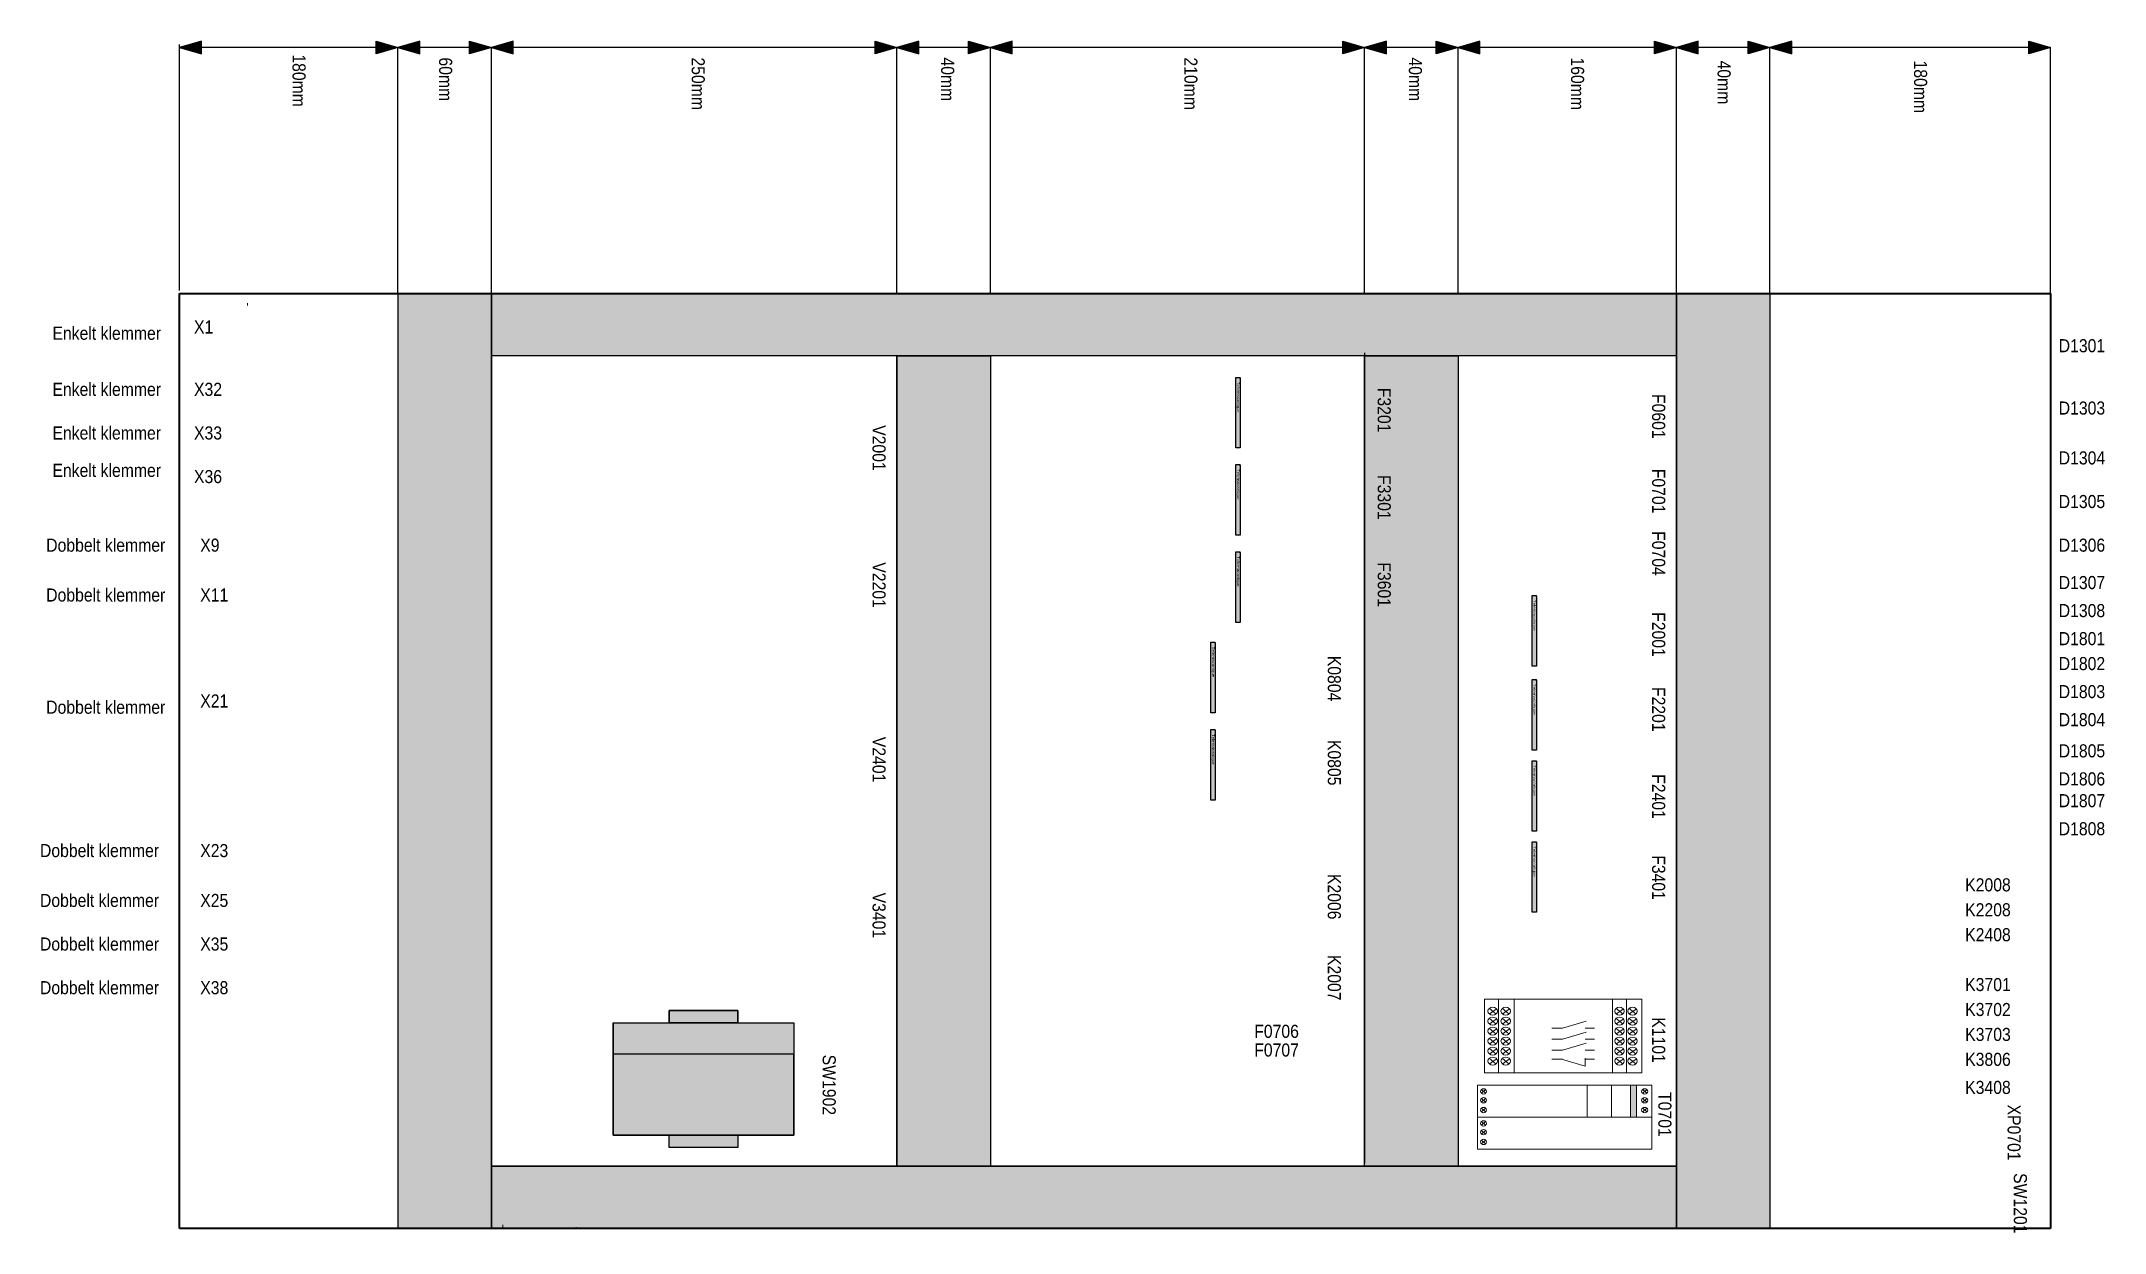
# Model space of a CAD drawing. Header units: millimetres. Extents: x 53 to 384, y 48 to 239.
import ezdxf
from ezdxf.enums import TextEntityAlignment as Align

# ---------------------------------------------------------------- set-up
doc = ezdxf.new("R2010")
doc.units = ezdxf.units.MM
doc.layers.get('0').update_dxf_attribs({"linetype": 'CONTINUOUS'})
doc.styles.add('Caddy_Vectorfont1p', font='Caddy_Vectorfont1p')

msp = doc.modelspace()

# ---------------------------------------------------------------- hatches: boundary and pattern name
for color, points in [(256, [(78.68, 239.18), (75.18, 238.18), (78.68, 237.18)]), (256, [(106.68, 239.18), (110.18, 238.18), (106.68, 237.18)]), (256, [(113.68, 239.18), (110.18, 238.18), (113.68, 237.18)]), (256, [(121.68, 239.18), (125.18, 238.18), (121.68, 237.18)]), (256, [(128.68, 239.18), (125.18, 238.18), (128.68, 237.18)]), (256, [(186.68, 239.18), (190.18, 238.18), (186.68, 237.18)]), (256, [(193.68, 239.18), (190.18, 238.18), (193.68, 237.18)]), (256, [(201.68, 239.18), (205.18, 238.18), (201.68, 237.18)]), (256, [(208.68, 239.18), (205.18, 238.18), (208.68, 237.18)]), (256, [(261.68, 239.18), (265.18, 238.18), (261.68, 237.18)]), (256, [(268.68, 239.18), (265.18, 238.18), (268.68, 237.18)]), (256, [(276.68, 239.18), (280.18, 238.18), (276.68, 237.18)]), (256, [(283.68, 239.18), (280.18, 238.18), (283.68, 237.18)]), (256, [(311.68, 239.18), (315.18, 238.18), (311.68, 237.18)]), (256, [(318.68, 239.18), (315.18, 238.18), (318.68, 237.18)]), (256, [(326.68, 239.18), (330.18, 238.18), (326.68, 237.18)]), (256, [(333.68, 239.18), (330.18, 238.18), (333.68, 237.18)]), (256, [(371.68, 239.18), (375.18, 238.18), (371.68, 237.18)]), (9, [(125.18, 58.68), (125.18, 188.68), (125.18, 198.68), (120.18, 198.68), (110.18, 198.68), (110.18, 48.68), (125.18, 48.68)]), (9, [(150.18, 198.68), (300.18, 198.68), (315.18, 198.68), (315.18, 188.68), (280.18, 188.68), (265.18, 188.68), (205.18, 188.68), (190.18, 188.68), (125.18, 188.68), (125.18, 198.68)]), (9, [(330.18, 48.68), (330.18, 198.68), (315.18, 198.68), (315.18, 48.68)]), (9, [(205.18, 58.68), (205.18, 152.28), (205.18, 167.28), (205.18, 169.48), (205.18, 184.48), (205.18, 188.68), (190.18, 188.68), (190.18, 58.68)]), (9, [(265.18, 58.68), (265.18, 152.28), (265.18, 152.28), (265.18, 167.28), (265.18, 167.28), (265.18, 169.48), (265.18, 184.48), (265.18, 188.68), (280.18, 188.68), (280.18, 58.68)]), (5, [(244.55, 185.25), (244.55, 173.93), (245.24, 173.93), (245.24, 185.16), (245.24, 185.25)]), (5, [(244.55, 171.25), (244.55, 159.93), (245.24, 159.93), (245.24, 171.16), (245.24, 171.25)]), (5, [(244.55, 157.25), (244.55, 145.93), (245.24, 145.93), (245.24, 157.16), (245.24, 157.25)]), (5, [(292.05, 150.25), (292.05, 138.93), (292.74, 138.93), (292.74, 150.16), (292.74, 150.25)]), (5, [(240.55, 142.75), (240.55, 131.43), (241.24, 131.43), (241.24, 142.66), (241.24, 142.75)]), (5, [(292.05, 136.75), (292.05, 125.43), (292.74, 125.43), (292.74, 136.66), (292.74, 136.75)]), (5, [(240.55, 128.75), (240.55, 117.43), (241.24, 117.43), (241.24, 128.66), (241.24, 128.75)]), (5, [(292.05, 123.75), (292.05, 112.43), (292.74, 112.43), (292.74, 123.66), (292.74, 123.75)]), (5, [(292.05, 110.75), (292.05, 99.43), (292.74, 99.43), (292.74, 110.66), (292.74, 110.75)]), (256, [(164.68, 83.68), (153.68, 83.68), (153.68, 81.68), (164.68, 81.68)]), (5, [(173.68, 81.68), (144.68, 81.68), (144.68, 76.68), (173.68, 76.68)]), (256, [(173.68, 76.68), (144.68, 76.68), (144.68, 63.68), (173.68, 63.68)]), (256, [(307.83, 71.69), (307.83, 66.56), (308.8, 66.56), (308.8, 71.69)]), (256, [(164.68, 61.68), (153.68, 61.68), (153.68, 63.68), (164.68, 63.68)]), (9, [(280.18, 58.68), (315.18, 58.68), (315.18, 48.68), (138.78, 48.68), (126.98, 48.68), (125.18, 48.68), (125.18, 58.68), (190.18, 58.68), (205.18, 58.68), (265.18, 58.68)])]:
    msp.add_hatch(color=color).paths.add_polyline_path(points, flags=0)

# ---------------------------------------------------------------- linework, layer by layer
at = {"linetype": 'CONTINUOUS', "lineweight": 25}
for p, q in [((78.68, 239.18), (75.18, 238.18)), ((75.18, 199.18), (75.18, 238.68)), ((78.68, 237.18), (78.68, 239.18)), ((106.68, 237.18), (106.68, 239.18)), ((106.68, 239.18), (110.18, 238.18)), ((113.68, 239.18), (110.18, 238.18)), ((113.68, 237.18), (113.68, 239.18)), ((121.68, 237.18), (121.68, 239.18)), ((121.68, 239.18), (125.18, 238.18)), ((128.68, 239.18), (125.18, 238.18)), ((128.68, 237.18), (128.68, 239.18)), ((186.68, 237.18), (186.68, 239.18)), ((186.68, 239.18), (190.18, 238.18)), ((193.68, 239.18), (190.18, 238.18)), ((193.68, 237.18), (193.68, 239.18)), ((201.68, 237.18), (201.68, 239.18)), ((201.68, 239.18), (205.18, 238.18)), ((208.68, 239.18), (205.18, 238.18)), ((208.68, 237.18), (208.68, 239.18)), ((261.68, 237.18), (261.68, 239.18)), ((261.68, 239.18), (265.18, 238.18)), ((268.68, 239.18), (265.18, 238.18)), ((268.68, 237.18), (268.68, 239.18)), ((276.68, 237.18), (276.68, 239.18)), ((276.68, 239.18), (280.18, 238.18)), ((283.68, 239.18), (280.18, 238.18)), ((283.68, 237.18), (283.68, 239.18)), ((311.68, 237.18), (311.68, 239.18)), ((311.68, 239.18), (315.18, 238.18)), ((318.68, 239.18), (315.18, 238.18)), ((318.68, 237.18), (318.68, 239.18)), ((326.68, 237.18), (326.68, 239.18)), ((326.68, 239.18), (330.18, 238.18)), ((333.68, 239.18), (330.18, 238.18)), ((333.68, 237.18), (333.68, 239.18)), ((371.68, 237.18), (371.68, 239.18)), ((371.68, 239.18), (375.18, 238.18)), ((75.18, 238.18), (78.68, 237.18)), ((106.68, 238.18), (78.68, 238.18)), ((110.18, 238.18), (106.68, 237.18)), ((110.18, 198.68), (110.18, 238.18)), ((110.18, 238.18), (113.68, 237.18)), ((121.68, 238.18), (112.68, 238.18)), ((125.18, 238.18), (121.68, 237.18)), ((125.18, 198.68), (125.18, 238.18)), ((125.18, 238.18), (128.68, 237.18)), ((186.68, 238.18), (128.68, 238.18)), ((190.18, 238.18), (186.68, 237.18)), ((190.18, 198.68), (190.18, 238.18)), ((190.18, 238.18), (193.68, 237.18)), ((201.68, 238.18), (193.68, 238.18)), ((205.18, 238.18), (201.68, 237.18)), ((205.18, 198.68), (205.18, 238.18)), ((205.18, 238.18), (208.68, 237.18)), ((261.68, 238.18), (208.68, 238.18)), ((265.18, 238.18), (261.68, 237.18)), ((265.18, 198.68), (265.18, 238.18)), ((265.18, 238.18), (268.68, 237.18)), ((276.68, 238.18), (268.68, 238.18)), ((280.18, 238.18), (276.68, 237.18)), ((280.18, 198.68), (280.18, 238.18)), ((280.18, 238.18), (283.68, 237.18)), ((311.68, 238.18), (283.68, 238.18)), ((315.18, 238.18), (311.68, 237.18)), ((315.18, 198.68), (315.18, 238.18)), ((315.18, 238.18), (318.68, 237.18)), ((326.68, 238.18), (318.68, 238.18)), ((330.18, 238.18), (326.68, 237.18)), ((330.18, 198.68), (330.18, 238.18)), ((330.18, 238.18), (333.68, 237.18)), ((371.68, 238.18), (333.68, 238.18)), ((375.18, 238.18), (371.68, 237.18)), ((375.18, 198.68), (375.18, 238.18)), ((110.18, 198.68), (110.18, 48.68)), ((125.18, 198.68), (110.18, 198.68)), ((110.18, 198.68), (110.18, 48.68)), ((125.18, 198.68), (125.18, 48.68)), ((125.18, 48.68), (125.18, 198.68)), ((125.18, 188.68), (125.18, 198.68)), ((125.18, 198.68), (315.18, 198.68)), ((315.18, 48.68), (315.18, 198.68)), ((315.18, 198.68), (330.18, 198.68)), ((330.18, 198.68), (330.18, 48.68)), ((315.18, 188.68), (125.18, 188.68)), ((315.18, 188.68), (125.18, 188.68)), ((190.18, 188.68), (190.18, 58.68)), ((190.18, 58.68), (190.18, 188.68)), ((190.18, 188.68), (205.18, 188.68)), ((205.18, 188.68), (205.18, 58.68)), ((205.18, 188.68), (205.18, 58.68)), ((265.18, 189.18), (265.18, 59.18)), ((265.18, 58.68), (265.18, 188.68)), ((265.18, 188.68), (280.18, 188.68)), ((280.18, 188.68), (280.18, 58.68)), ((280.18, 188.68), (280.18, 58.68)), ((164.68, 83.68), (153.68, 83.68)), ((153.68, 83.68), (153.68, 81.68)), ((153.68, 81.68), (153.68, 83.68)), ((153.68, 83.68), (164.68, 83.68)), ((164.68, 81.68), (164.68, 83.68)), ((164.68, 83.68), (164.68, 81.68)), ((144.68, 63.68), (144.68, 81.68)), ((144.68, 81.68), (173.68, 81.68)), ((144.68, 81.68), (144.68, 76.68)), ((164.68, 81.68), (153.68, 81.68)), ((173.68, 81.68), (173.68, 63.68)), ((173.68, 81.68), (173.68, 76.68)), ((173.68, 76.68), (144.68, 76.68)), ((173.68, 76.68), (144.68, 76.68)), ((144.68, 76.68), (144.68, 63.68)), ((173.68, 63.68), (173.68, 76.68)), ((173.68, 63.68), (144.68, 63.68)), ((144.68, 63.68), (173.68, 63.68)), ((153.68, 61.68), (153.68, 63.68)), ((153.68, 61.68), (153.68, 63.68)), ((153.68, 63.68), (164.68, 63.68)), ((164.68, 63.68), (164.68, 61.68)), ((164.68, 63.68), (164.68, 61.68)), ((164.68, 61.68), (153.68, 61.68)), ((164.68, 61.68), (153.68, 61.68)), ((315.18, 58.68), (125.18, 58.68)), ((125.18, 48.68), (125.18, 58.68)), ((125.18, 58.68), (315.18, 58.68)), ((280.18, 58.68), (265.18, 58.68)), ((315.18, 58.68), (315.18, 48.68)), ((110.18, 48.68), (125.18, 48.68)), ((315.18, 48.68), (125.18, 48.68)), ((330.18, 48.68), (315.18, 48.68))]:
    msp.add_line(p, q, dxfattribs=at)
at = {"linetype": 'CONTINUOUS', "lineweight": 35}
for p, q in [((75.18, 48.68), (75.18, 198.68)), ((75.18, 198.68), (375.18, 198.68)), ((375.18, 198.68), (375.18, 48.68)), ((375.18, 48.68), (75.18, 48.68)), ((375.18, 48.68), (105.18, 48.68)), ((278.38, 48.68), (265.98, 48.68)), ((331.18, 48.68), (317.98, 48.68))]:
    msp.add_line(p, q, dxfattribs=at)
at = {"color": 9, "linetype": 'CONTINUOUS', "lineweight": 25}
for p, q in [((315.18, 198.68), (315.18, 48.68)), ((315.18, 48.68), (315.18, 198.68)), ((315.18, 198.68), (330.18, 198.68)), ((330.18, 198.68), (330.18, 48.68)), ((330.18, 198.68), (330.18, 48.68)), ((330.18, 48.68), (315.18, 48.68))]:
    msp.add_line(p, q, dxfattribs=at)
at = {"linetype": 'CONTINUOUS', "lineweight": 18}
for p, q in [((86.08, 196.78), (86.08, 197.18)), ((284.39, 85.48), (309.66, 85.48)), ((284.39, 85.48), (309.66, 85.48)), ((284.39, 85.48), (284.39, 73.64)), ((285.15, 84.04), (286.29, 83.08)), ((286.29, 83.88), (285.15, 83.08)), ((286.67, 85.48), (286.67, 73.64)), ((287.24, 84.04), (288.38, 83.08)), ((288.38, 83.88), (287.24, 83.08)), ((289.14, 85.48), (289.14, 73.64)), ((304.91, 85.48), (304.91, 73.64)), ((305.48, 84.04), (306.62, 83.08)), ((306.62, 83.88), (305.48, 83.08)), ((307.19, 85.48), (307.19, 73.64)), ((307.57, 84.04), (308.71, 83.08)), ((308.71, 83.88), (307.57, 83.08)), ((309.66, 85.48), (309.66, 73.64)), ((285.15, 82.44), (286.29, 81.48)), ((286.29, 82.28), (285.15, 81.48)), ((285.15, 80.84), (286.29, 79.88)), ((286.29, 80.68), (285.15, 79.88)), ((287.24, 82.44), (288.38, 81.48)), ((288.38, 82.28), (287.24, 81.48)), ((287.24, 80.84), (288.38, 79.88)), ((288.38, 80.68), (287.24, 79.88)), ((295.22, 80.84), (296.93, 80.84)), ((296.93, 80.84), (300.73, 81.96)), ((296.93, 79.08), (300.73, 80.2)), ((300.54, 80.84), (302.06, 80.84)), ((305.48, 82.44), (306.62, 81.48)), ((306.62, 82.28), (305.48, 81.48)), ((305.48, 80.84), (306.62, 79.88)), ((306.62, 80.68), (305.48, 79.88)), ((307.57, 82.44), (308.71, 81.48)), ((308.71, 82.28), (307.57, 81.48)), ((307.57, 80.84), (308.71, 79.88)), ((308.71, 80.68), (307.57, 79.88)), ((285.15, 79.24), (286.29, 78.28)), ((286.29, 79.08), (285.15, 78.28)), ((285.15, 77.64), (286.29, 76.68)), ((286.29, 77.48), (285.15, 76.68)), ((287.24, 79.24), (288.38, 78.28)), ((288.38, 79.08), (287.24, 78.28)), ((287.24, 77.64), (288.38, 76.68)), ((288.38, 77.48), (287.24, 76.68)), ((295.22, 79.08), (296.93, 79.08)), ((295.22, 77.32), (296.93, 77.32)), ((296.93, 77.32), (300.73, 78.44)), ((300.54, 79.08), (302.06, 79.08)), ((300.54, 77.32), (302.06, 77.32)), ((305.48, 79.24), (306.62, 78.28)), ((306.62, 79.08), (305.48, 78.28)), ((305.48, 77.64), (306.62, 76.68)), ((306.62, 77.48), (305.48, 76.68)), ((307.57, 79.24), (308.71, 78.28)), ((308.71, 79.08), (307.57, 78.28)), ((307.57, 77.64), (308.71, 76.68)), ((308.71, 77.48), (307.57, 76.68)), ((284.39, 73.64), (309.47, 73.64)), ((285.15, 76.04), (286.29, 75.08)), ((286.29, 75.88), (285.15, 75.08)), ((287.24, 76.04), (288.38, 75.08)), ((288.38, 75.88), (287.24, 75.08)), ((295.22, 75.88), (296.93, 75.88)), ((296.74, 75.88), (300.54, 74.76)), ((300.54, 74.76), (300.54, 76.04)), ((300.54, 75.88), (302.06, 75.88)), ((305.48, 76.04), (306.62, 75.08)), ((306.62, 75.88), (305.48, 75.08)), ((307.57, 76.04), (308.71, 75.08)), ((308.71, 75.88), (307.57, 75.08)), ((309.66, 73.64), (308.9, 73.64)), ((285.38, 71.69), (283.28, 71.69)), ((283.28, 71.69), (283.28, 61.43)), ((283.93, 70.98), (284.57, 70.41)), ((284.57, 70.98), (283.93, 70.41)), ((283.93, 69.55), (284.57, 68.98)), ((284.57, 69.55), (283.93, 68.98)), ((311.06, 71.69), (285.38, 71.69)), ((300.89, 66.56), (300.89, 71.69)), ((304.76, 71.69), (304.76, 66.56)), ((307.83, 66.56), (307.83, 71.69)), ((308.8, 71.69), (308.8, 66.56)), ((309.77, 70.98), (310.41, 70.41)), ((310.41, 70.98), (309.77, 70.41)), ((309.77, 69.55), (310.41, 68.98)), ((310.41, 69.55), (309.77, 68.98)), ((311.06, 71.69), (311.22, 71.69)), ((311.22, 61.43), (311.22, 71.69)), ((311.22, 66.56), (283.28, 66.56)), ((283.93, 67.99), (284.57, 67.42)), ((284.57, 67.99), (283.93, 67.42)), ((304.76, 66.56), (300.89, 66.56)), ((308.8, 66.56), (307.83, 66.56)), ((309.77, 67.99), (310.41, 67.42)), ((310.41, 67.99), (309.77, 67.42)), ((283.93, 65.85), (284.57, 65.28)), ((284.57, 65.85), (283.93, 65.28)), ((283.93, 64.42), (284.57, 63.85)), ((284.57, 64.42), (283.93, 63.85)), ((283.28, 61.43), (311.22, 61.43)), ((283.93, 62.86), (284.57, 62.29)), ((284.57, 62.86), (283.93, 62.29)), ((126.98, 49.28), (126.98, 48.68)), ((138.78, 48.88), (138.78, 48.68))]:
    msp.add_line(p, q, dxfattribs=at)
at = {"color": 5, "linetype": 'CONTINUOUS', "lineweight": 25}
for p, q in [((244.55, 173.93), (244.55, 185.25)), ((244.55, 185.25), (245.24, 185.25)), ((245.24, 185.08), (245.24, 185.25)), ((245.24, 185.16), (245.24, 173.93)), ((245.24, 173.93), (244.55, 173.93)), ((244.55, 159.93), (244.55, 171.25)), ((244.55, 171.25), (245.24, 171.25)), ((245.24, 171.08), (245.24, 171.25)), ((245.24, 171.16), (245.24, 159.93)), ((245.24, 159.93), (244.55, 159.93)), ((244.55, 145.93), (244.55, 157.25)), ((244.55, 157.25), (245.24, 157.25)), ((245.24, 157.08), (245.24, 157.25)), ((245.24, 157.16), (245.24, 145.93)), ((292.05, 138.93), (292.05, 150.25)), ((292.05, 150.25), (292.74, 150.25)), ((292.74, 150.08), (292.74, 150.25)), ((292.74, 150.16), (292.74, 138.93)), ((245.24, 145.93), (244.55, 145.93)), ((240.55, 131.43), (240.55, 142.75)), ((240.55, 142.75), (241.24, 142.75)), ((241.24, 142.58), (241.24, 142.75)), ((241.24, 142.66), (241.24, 131.43)), ((292.74, 138.93), (292.05, 138.93)), ((292.05, 125.43), (292.05, 136.75)), ((292.05, 136.75), (292.74, 136.75)), ((292.74, 136.58), (292.74, 136.75)), ((292.74, 136.66), (292.74, 125.43)), ((241.24, 131.43), (240.55, 131.43)), ((240.55, 117.43), (240.55, 128.75)), ((240.55, 128.75), (241.24, 128.75)), ((241.24, 128.58), (241.24, 128.75)), ((241.24, 128.66), (241.24, 117.43)), ((292.74, 125.43), (292.05, 125.43)), ((292.05, 112.43), (292.05, 123.75)), ((292.05, 123.75), (292.74, 123.75)), ((292.74, 123.58), (292.74, 123.75)), ((292.74, 123.66), (292.74, 112.43)), ((241.24, 117.43), (240.55, 117.43)), ((292.74, 112.43), (292.05, 112.43)), ((292.05, 99.43), (292.05, 110.75)), ((292.05, 110.75), (292.74, 110.75)), ((292.74, 110.58), (292.74, 110.75)), ((292.74, 110.66), (292.74, 99.43)), ((292.74, 99.43), (292.05, 99.43))]:
    msp.add_line(p, q, dxfattribs=at)
at = {"linetype": 'CONTINUOUS', "lineweight": 18}
for centre, major_axis, ratio in [((285.72, 83.56), (-0.76, 0), 0.842105), ((287.81, 83.56), (-0.76, 0), 0.842105), ((306.05, 83.56), (-0.76, 0), 0.842105), ((308.14, 83.56), (-0.76, 0), 0.842105), ((285.72, 81.96), (-0.76, 0), 0.842105), ((285.72, 80.36), (-0.76, 0), 0.842105), ((287.81, 81.96), (-0.76, 0), 0.842105), ((287.81, 80.36), (-0.76, 0), 0.842105), ((306.05, 81.96), (-0.76, 0), 0.842105), ((306.05, 80.36), (-0.76, 0), 0.842105), ((308.14, 81.96), (-0.76, 0), 0.842105), ((308.14, 80.36), (-0.76, 0), 0.842105), ((285.72, 78.76), (-0.76, 0), 0.842105), ((285.72, 77.16), (-0.76, 0), 0.842105), ((285.72, 75.56), (-0.76, 0), 0.842105), ((287.81, 78.76), (-0.76, 0), 0.842105), ((287.81, 77.16), (-0.76, 0), 0.842105), ((287.81, 75.56), (-0.76, 0), 0.842105), ((306.05, 78.76), (-0.76, 0), 0.842105), ((306.05, 77.16), (-0.76, 0), 0.842105), ((306.05, 75.56), (-0.76, 0), 0.842105), ((308.14, 78.76), (-0.76, 0), 0.842105), ((308.14, 77.16), (-0.76, 0), 0.842105), ((308.14, 75.56), (-0.76, 0), 0.842105), ((284.25, 70.69), (-0.485, 0), 0.882353), ((284.25, 69.27), (-0.485, 0), 0.882353), ((310.09, 70.69), (-0.485, 0), 0.882353), ((310.09, 69.27), (-0.485, 0), 0.882353), ((284.25, 67.7), (-0.485, 0), 0.882353), ((310.09, 67.7), (-0.485, 0), 0.882353), ((284.25, 65.56), (-0.485, 0), 0.882353), ((284.25, 64.14), (-0.485, 0), 0.882353), ((284.25, 62.57), (-0.485, 0), 0.882353)]:
    msp.add_ellipse(centre, major_axis=major_axis, ratio=ratio, dxfattribs=at)

# ---------------------------------------------------------------- texts
at = {"lineweight": 25, "style": 'Caddy_Vectorfont1p', "width": 0.9}
for s, p in [('180mm', (93.28, 237.08)), ('60mm', (116.78, 236.58)), ('250mm', (157.28, 236.58)), ('40mm', (197.28, 236.58)), ('210mm', (236.28, 236.58)), ('40mm', (272.28, 236.58)), ('160mm', (298.28, 236.58)), ('40mm', (321.78, 236.08)), ('180mm', (353.28, 236.08)), ('F3201', (267.28, 183.58)), ('F0601', (311.28, 182.58)), ('V2001', (186.28, 177.58)), ('F3301', (267.28, 169.58)), ('F0701', (311.28, 170.58)), ('F0704', (311.28, 160.58)), ('V2201', (186.28, 155.58)), ('F3601', (267.28, 155.58)), ('F2001', (311.28, 147.58)), ('K0804', (259.28, 140.58)), ('F2201', (311.28, 135.58)), ('V2401', (186.28, 127.58)), ('K0805', (259.28, 127.08)), ('F2401', (311.28, 121.58)), ('F3401', (311.28, 108.58)), ('K2006', (259.28, 105.58)), ('V3401', (186.28, 102.58)), ('K2007', (259.28, 92.58)), ('K1101', (311.28, 82.58)), ('SW1902', (178.28, 76.58)), ('T0701', (312.28, 70.58)), ('XP0701', (368.28, 68.58)), ('SW1201', (369.28, 57.58))]:
    msp.add_text(s, height=2.1, rotation=270, dxfattribs=at).set_placement(p)
for s, p in [('Enkelt klemmer', (54.78, 191.28)), ('X1', (77.48, 192.28)), ('D1301', (376.48, 189.28)), ('Enkelt klemmer', (54.78, 182.28)), ('X32', (77.48, 182.28)), ('D1303', (376.48, 179.28)), ('Enkelt klemmer', (54.78, 175.28)), ('X33', (77.48, 175.28)), ('D1304', (376.48, 171.28)), ('Enkelt klemmer', (54.78, 169.28)), ('X36', (77.48, 168.28)), ('D1305', (376.48, 164.28)), ('Dobbelt klemmer', (53.78, 157.28)), ('X9', (78.48, 157.28)), ('D1306', (376.48, 157.28)), ('D1307', (376.48, 151.28)), ('Dobbelt klemmer', (53.78, 149.28)), ('X11', (78.48, 149.28)), ('D1308', (376.48, 146.78)), ('D1801', (376.48, 142.28)), ('D1802', (376.48, 138.28)), ('D1803', (376.48, 133.78)), ('Dobbelt klemmer', (53.78, 131.28)), ('X21', (78.48, 132.28)), ('D1804', (376.48, 129.28)), ('D1805', (376.48, 124.28)), ('D1806', (376.48, 119.78)), ('D1807', (376.48, 116.28)), ('D1808', (376.48, 111.78)), ('Dobbelt klemmer', (52.78, 108.28)), ('X23', (78.48, 108.28)), ('K2008', (361.48, 102.78)), ('Dobbelt klemmer', (52.78, 100.28)), ('X25', (78.48, 100.28)), ('K2208', (361.48, 98.78)), ('K2408', (361.48, 94.78)), ('Dobbelt klemmer', (52.78, 93.28)), ('X35', (78.48, 93.28)), ('Dobbelt klemmer', (52.78, 86.28)), ('X38', (78.48, 86.28)), ('K3701', (361.48, 86.78)), ('K3702', (361.48, 82.78)), ('F0706', (247.48, 79.28)), ('K3703', (361.48, 78.78)), ('F0707', (247.48, 76.28)), ('K3806', (361.48, 74.78)), ('K3408', (361.48, 70.28))]:
    msp.add_text(s, height=2.1, dxfattribs=at).set_placement(p)
at = {"lineweight": 25, "style": 'Caddy_Vectorfont1p', "width": 1.332}
for p in [(244.72, 182.08), (244.72, 168.08), (244.72, 154.08), (292.22, 147.08), (240.72, 139.58), (292.22, 133.58), (240.72, 125.58), (292.22, 120.58), (292.22, 107.58)]:
    msp.add_text('Telemacanique', height=0.4043, rotation=270, dxfattribs=at).set_placement(p, align=Align.CENTER)

doc.saveas('drawing.dxf')
